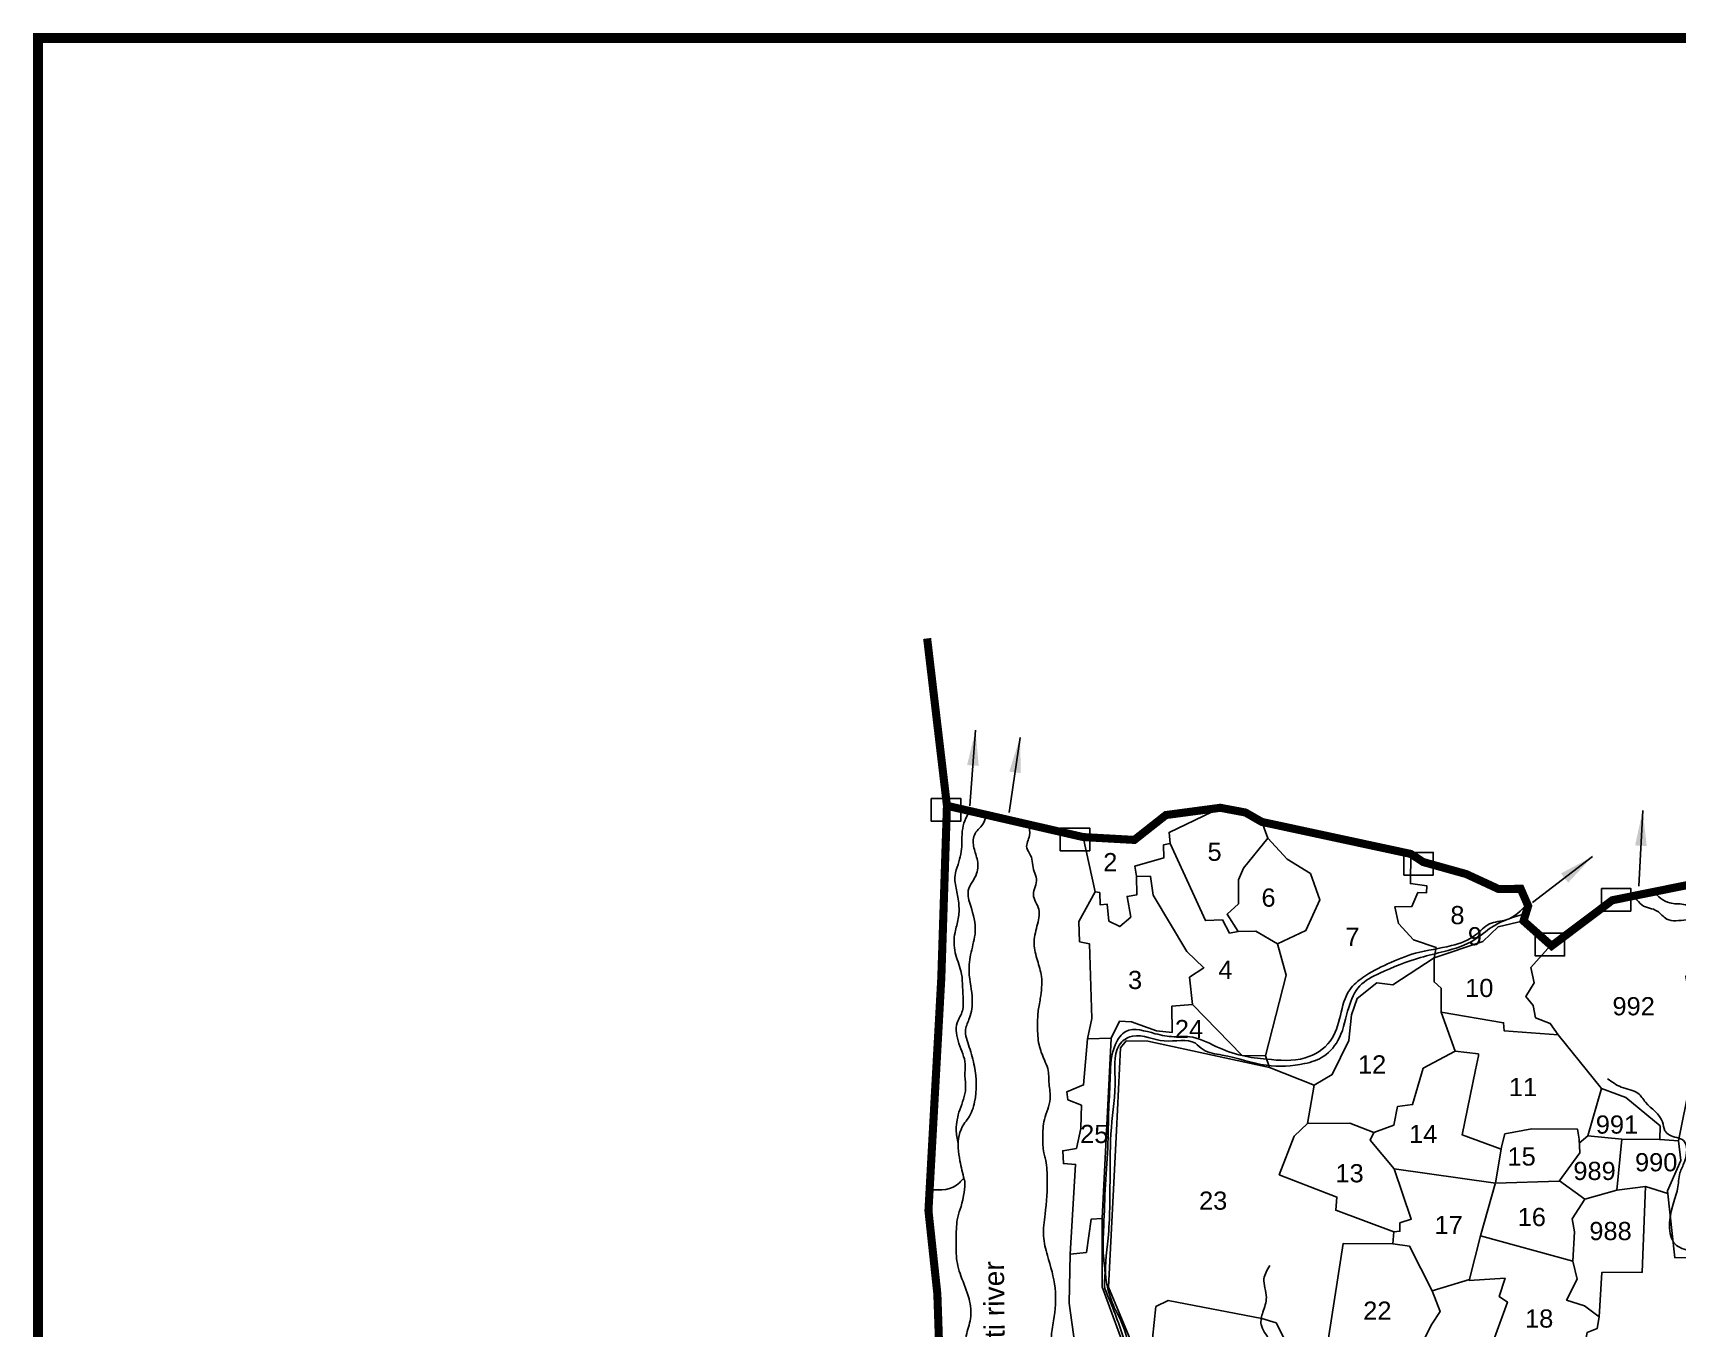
# Model space of a CAD drawing. Header units: feet. Extents: x 800131 to 806575, y 1568145 to 1575656.
# Drawn here: x 800131 to 801759, y 1574374 to 1575656 of the extents above; entities that cross this region are included whole.
import ezdxf
from ezdxf.enums import TextEntityAlignment as Align

# ---------------------------------------------------------------- set-up
doc = ezdxf.new("R2010")
doc.units = ezdxf.units.FT
doc.header["$LTSCALE"] = 15
doc.header["$MEASUREMENT"] = 0
doc.linetypes.add('HIDDEN2', pattern=[0.1875, 0.125, -0.0625])
for name, color, linetype in [('PLOT', 7, 'Continuous'), ('PLOT NO', 7, 'Continuous'), ('TANKS-STREAM', 4, 'Continuous'), ('TEXT', 1, 'Continuous'), ('VILLAGE STONES', 240, 'Continuous')]:
    doc.layers.add(name, color=color, linetype=linetype)
doc.layers.add('VILLAGE BOUNDRY', color=5, linetype='HIDDEN2', lineweight=100)
doc.styles.get("Standard").update_dxf_attribs({"font": 'arial.ttf'})
doc.dimstyles.get("Standard").update_dxf_attribs({"dimtxt": 0.18, "dimasz": 35, "dimexe": 0.18, "dimexo": 0.0625, "dimgap": 0.09, "dimtad": 0, "dimtih": 1, "dimtoh": 1, "dimdec": 4, "dimzin": 0, "dimdsep": 46, "dimtxsty": 'Standard', "dimcen": 0.09, "dimadec": 0, "dimazin": 0, "dimtfac": 1, "dimtdec": 4, "dimtofl": 0, "dimtmove": 0, "dimatfit": 3, "dimfxl": 1, "dimtolj": 1, "dimtzin": 0, "dimarcsym": 0})

msp = doc.modelspace()

# ---------------------------------------------------------------- linework, layer by layer
at = {"layer": 'PLOT', "lineweight": -2}
for points in [[(801198.6, 1574661.4), (801206.8, 1574678.1), (801218.7, 1574677.6), (801243.6, 1574668.7), (801258.9, 1574666.8), (801258.6, 1574692.8), (801279, 1574694.5), (801276.2, 1574721.5), (801290.4, 1574731), (801273.6, 1574747.2), (801240.2, 1574802.8), (801237.6, 1574821.3), (801223.6, 1574821.7), (801222.2, 1574831.6), (801250.8, 1574839.8), (801250.4, 1574852.5), (801257.1, 1574853.9), (801255.9, 1574865), (801306.7, 1574889.3)], [(801371.8, 1574723.5), (801363.4, 1574754.7), (801391.4, 1574767.7), (801405.1, 1574798.1), (801396, 1574824.1), (801373, 1574838.6), (801353.7, 1574859.3), (801347.8, 1574875.3)], [(801171, 1574860.3), (801182.8, 1574806.2), (801166.5, 1574776.9), (801167.3, 1574756.7), (801177.3, 1574754.6), (801179.5, 1574680.9), (801175.3, 1574660.7), (801171.4, 1574615), (801154.8, 1574608.3), (801155.6, 1574600.4), (801169.2, 1574594.9), (801169, 1574584.2), (801168.6, 1574571.8), (801164.3, 1574552.1), (801150.8, 1574549.9), (801151.4, 1574537.1), (801163.4, 1574536.4), (801157.9, 1574447.4), (801157.1, 1574399), (801169.6, 1574308.4)], [(801324.3, 1574766.7), (801315.9, 1574765.3), (801308.7, 1574778.3), (801291.9, 1574777.6), (801257.1, 1574853.9)], [(801353.7, 1574859.3), (801329.7, 1574829.5), (801324.8, 1574818), (801324.8, 1574794.3), (801313.4, 1574783.9), (801324.3, 1574766.7), (801342, 1574767.1), (801363.4, 1574754.7)], [(801520.3, 1574751), (801498, 1574758.6), (801483.1, 1574774.9), (801479.5, 1574791.4), (801496.4, 1574791.5), (801502.3, 1574805.4), (801510.7, 1574805.1), (801511.1, 1574811.9), (801494.9, 1574814.3), (801495.3, 1574843.6)], [(801641.2, 1574664.7), (801684.1, 1574611.5), (801708.2, 1574602.5), (801742.1, 1574574.5), (801741.7, 1574560.9), (801760.2, 1574559.7), (801783.1, 1574672.7), (801774.2, 1574687.4), (801767.3, 1574722.2), (801785, 1574745.1), (801831.7, 1574722), (801894.7, 1574776.3), (801914.7, 1574842.2)], [(801182.8, 1574806.2), (801187.4, 1574805.3), (801187.7, 1574793.3), (801194.7, 1574793.9), (801196.4, 1574777.2), (801207.1, 1574771.7), (801218, 1574781.1), (801214.4, 1574801.5), (801223.9, 1574803), (801223.6, 1574821.7)], [(801518.2, 1574740.9), (801566.4, 1574756.9), (801581.6, 1574771.5), (801606.8, 1574777.3)], [(801351.5, 1574643.7), (801355.2, 1574632.2), (801399.5, 1574614.8), (801417.5, 1574625.3), (801433.9, 1574658.9), (801436.4, 1574684.4), (801442.3, 1574700.6), (801461.5, 1574715.9), (801477.4, 1574714.1), (801518.2, 1574740.9), (801520.3, 1574751)], [(801539, 1574648.4), (801525.2, 1574686.9), (801525.2, 1574710.7), (801518.2, 1574717), (801518.2, 1574740.9)], [(801525.2, 1574686.9), (801587, 1574676.5), (801587.7, 1574668.5), (801641.2, 1574664.7), (801633.3, 1574675.9), (801618.7, 1574681.3), (801616.3, 1574693.6), (801609.2, 1574702.4), (801617.3, 1574716.2), (801613.9, 1574731.1), (801633.7, 1574753.4)], [(801351.5, 1574643.7), (801371.8, 1574723.5)], [(801279, 1574694.5), (801328.4, 1574644), (801351.5, 1574643.7)], [(801189.7, 1574482.8), (801198.6, 1574661.4), (801175.3, 1574660.7)], [(801355.2, 1574632.2), (801234.9, 1574658.2), (801213.6, 1574658.7), (801208, 1574651.8), (801203.8, 1574569.9), (801196, 1574414.8), (801217.6, 1574363.3)], [(801584.6, 1574551.4), (801546.1, 1574565.5), (801559.4, 1574630.1), (801562.2, 1574643.9), (801562.2, 1574645.7), (801539, 1574648.4), (801507.3, 1574631.5), (801497, 1574595.5), (801482.1, 1574593.7), (801478.5, 1574575.3), (801458.7, 1574568)], [(801393, 1574576.9), (801399.5, 1574614.8)], [(801684.1, 1574611.5), (801670.4, 1574564.5), (801662, 1574557.5)], [(801411.1, 1574347.4), (801428.2, 1574458), (801477.4, 1574457.7), (801478.5, 1574469.7), (801421, 1574490.9), (801422.1, 1574504), (801365, 1574526.1), (801379.8, 1574564.3), (801393, 1574576.9), (801434.8, 1574577.2), (801458.7, 1574568), (801455.1, 1574560.3), (801478.9, 1574531.8), (801495.6, 1574482.1), (801484.5, 1574478.5), (801484.5, 1574470.2), (801478.5, 1574469.7)], [(801478.9, 1574531.8), (801578.9, 1574517.7), (801642.2, 1574519.8), (801662.4, 1574547.7), (801661.8, 1574561.3), (801660.3, 1574571.2), (801614.9, 1574571.4), (801588.3, 1574566.6), (801585, 1574553.7), (801578.9, 1574517.7)], [(801670.4, 1574564.5), (801704.2, 1574561.4), (801741.7, 1574560.9)], [(801704.2, 1574561.4), (801699.3, 1574510.7), (801727.5, 1574514.5), (801749.6, 1574507.7)], [(801760.2, 1574559.7), (801762.6, 1574540.2), (801749.3, 1574510.2), (801756.6, 1574444), (801785.7, 1574444.2), (801813, 1574431.1)], [(801578.8, 1574517.1), (801564.1, 1574465.6), (801655.7, 1574440.6)], [(801699.3, 1574510.7), (801667.5, 1574502.1), (801642.5, 1574520.2)], [(801727.5, 1574514.5), (801724.3, 1574429.6), (801684.4, 1574429.4), (801681.6, 1574385.5), (801667.2, 1574396.3), (801649.4, 1574402.1), (801660, 1574422.6), (801655.7, 1574440.6), (801657.3, 1574469.7), (801654.8, 1574482.5), (801667.5, 1574502.1)], [(801210.3, 1574359.4), (801189.7, 1574415.2), (801189.7, 1574482.8), (801178.7, 1574482.1), (801174.2, 1574449.2), (801157.9, 1574447.4)], [(801564.1, 1574465.6), (801553, 1574421.4), (801588.5, 1574423.7), (801582.8, 1574405.5), (801590.9, 1574400.1), (801578, 1574364.6), (801577.3, 1574335.7), (801610.6, 1574327.3), (801614.4, 1574314), (801622.4, 1574328.2), (801649.4, 1574325.6), (801652.8, 1574337.1), (801663.2, 1574337.8), (801669.8, 1574370), (801679.7, 1574374), (801681.6, 1574385.5)], [(801516.4, 1574411.1), (801494.1, 1574455.4), (801477.4, 1574457.7)], [(801601.5, 1574294.4), (801550.2, 1574309.1), (801518.3, 1574318.3), (801480.9, 1574316.5), (801503.9, 1574354.3), (801516.1, 1574378.1), (801524.2, 1574390.8), (801516.4, 1574411.1), (801553.3, 1574422.3)], [(801239.5, 1574364), (801243, 1574395.7), (801254.9, 1574401.6), (801347.9, 1574383.9), (801361.8, 1574379.6), (801369.1, 1574365.3)]]:
    msp.add_lwpolyline(points, dxfattribs=at)
at = {"layer": 'PLOT NO', "color": 5, "linetype": 'Continuous', "lineweight": -2, "const_width": 10}
msp.add_lwpolyline([(806569.8, 1575651.2), (800136.4, 1575651.2), (800136.4, 1568149.6), (806569.8, 1568149.6)], close=True, dxfattribs=at)
at = {"layer": 'TANKS-STREAM', "lineweight": -2}
for points in [[(801058.5, 1574886.2), (801053.8, 1574876.4), (801051.3, 1574866.3), (801050.9, 1574853.6), (801047.1, 1574833.3), (801044.1, 1574822.3), (801045.5, 1574808.1), (801047.9, 1574793.3), (801047.3, 1574779.6), (801044.1, 1574766), (801044.3, 1574745.8), (801049.9, 1574727.8), (801052, 1574702.2), (801051.5, 1574688.4), (801046.3, 1574676.5), (801047.9, 1574656.1), (801054.2, 1574635.5), (801053.9, 1574623.9), (801054.6, 1574611.4), (801048.8, 1574590.3), (801045.3, 1574570.8), (801047.2, 1574557)], [(801053.1, 1574521.5), (801049, 1574539.9), (801047.2, 1574552.7), (801052.8, 1574576.1), (801057.4, 1574582.4), (801063.5, 1574598.2), (801063.3, 1574633.1), (801058.2, 1574652.5), (801054.6, 1574669.9), (801058.4, 1574681.3), (801061.2, 1574699.5), (801058, 1574726.9), (801060, 1574746.3), (801064.1, 1574766.7), (801059.6, 1574792), (801057.2, 1574807.3), (801065.5, 1574824.3), (801065.9, 1574838.8), (801062.5, 1574851.2), (801063.9, 1574863.7), (801072.6, 1574874.6), (801074.5, 1574882.5)], [(801116.7, 1574872.8), (801117.8, 1574861.8), (801115.1, 1574849.7), (801118.9, 1574842.2), (801122.3, 1574826.3), (801124.7, 1574818.9), (801121.7, 1574803.4), (801126.9, 1574788.8), (801125.2, 1574772.1), (801122.4, 1574754.6), (801125.7, 1574738.1), (801129.6, 1574722.2), (801128.5, 1574700.5), (801126.3, 1574687), (801125.8, 1574672.6), (801127.3, 1574654.8), (801132.5, 1574639.8), (801135.8, 1574631.1), (801137.2, 1574616.1), (801138.2, 1574601.1), (801132.6, 1574580.7), (801131, 1574563), (801132.1, 1574547.9), (801133.4, 1574542.7), (801135.4, 1574523.3), (801133.2, 1574487), (801131.7, 1574465.5), (801135.6, 1574446.2), (801143.2, 1574413.9), (801141.6, 1574381.6), (801139.4, 1574364.6), (801148, 1574326.8), (801148.7, 1574304), (801152.7, 1574292.1), (801176.9, 1574271.8), (801186.5, 1574263.7), (801207.9, 1574262.1), (801226.4, 1574249.6), (801236.8, 1574231.1), (801243.7, 1574206.5), (801258.4, 1574176.1), (801270.7, 1574141.1), (801285.7, 1574116.9), (801296.5, 1574095), (801304.3, 1574063.2), (801305.6, 1574048.9), (801304.6, 1574037.6), (801303.4, 1574028.5), (801307.5, 1574018), (801334.5, 1574005.6), (801353.4, 1573988.7), (801371, 1573968.4), (801382.4, 1573960.8), (801388.9, 1573960.7), (801398.6, 1573969.7), (801399.8, 1573998.1), (801395.8, 1574014.8), (801394.2, 1574029.2), (801396.9, 1574044.6), (801396, 1574063.9), (801393.7, 1574078.4), (801388.6, 1574090.6), (801368.3, 1574110), (801343.6, 1574128.2), (801336.8, 1574140.2), (801326.5, 1574167.6), (801307.7, 1574197.4), (801289, 1574217.6), (801277.6, 1574236.3), (801260.6, 1574252.8), (801251, 1574268.4), (801232.9, 1574277.8), (801223.8, 1574282.9), (801219.9, 1574291.9), (801215.5, 1574327.1), (801214.7, 1574352.9), (801212.9, 1574358.9), (801195.4, 1574406), (801192, 1574416.3), (801192.5, 1574426.4), (801191, 1574445.7), (801191.1, 1574470.4), (801192.8, 1574511.1), (801195.3, 1574552.7), (801196.3, 1574591.4), (801197.8, 1574623.8), (801203, 1574655.5), (801213.1, 1574667.8), (801242.3, 1574665.7), (801260.8, 1574662.7), (801276.1, 1574662.7), (801302.3, 1574653.2), (801328.4, 1574644), (801352.5, 1574640.5), (801390.6, 1574641.8), (801415.5, 1574658.4), (801425.5, 1574683.7), (801434.8, 1574709.2), (801447.9, 1574721.4), (801472.2, 1574734.7), (801499.8, 1574745.3), (801535.5, 1574752.9), (801559.4, 1574763.6), (801573.2, 1574774.4), (801589.7, 1574778.4), (801610.6, 1574794)], [(801735.5, 1574806.1), (801742.7, 1574799.5), (801751.5, 1574795.1), (801765.2, 1574793.7), (801781.1, 1574788.4), (801797.5, 1574787.7), (801808.8, 1574787.9), (801821.5, 1574784.6), (801831.6, 1574780.2), (801848.8, 1574776.3), (801859.8, 1574769.5), (801864.3, 1574773.3), (801865.5, 1574782.5), (801868.6, 1574787.3), (801871.1, 1574792.5), (801874, 1574797.7), (801873.5, 1574809.9), (801877.8, 1574822.3), (801879.2, 1574828.6), (801878.1, 1574838.3), (801879.6, 1574847.3), (801883.9, 1574858.4), (801892.6, 1574873.8)], [(802938.7, 1573906.8), (802935.2, 1573912.2), (802929.3, 1573919.3), (802906.4, 1573929), (802887.8, 1573935.1), (802871.9, 1573942.1), (802856.2, 1573950.5), (802842.4, 1573956), (802827.7, 1573958.8), (802808.4, 1573968.7), (802794.3, 1573977.4), (802776.4, 1573987.7), (802767.4, 1573996.9), (802756.9, 1574008.2), (802736.4, 1574021.8), (802722.9, 1574037.1), (802699.2, 1574053.5), (802685.8, 1574063.6), (802657.4, 1574070.7), (802630.9, 1574072.7), (802619.3, 1574080.2), (802610.3, 1574095.1), (802590.2, 1574108.2), (802586.3, 1574123.8), (802580.5, 1574146.9), (802579.2, 1574177.5), (802563.4, 1574201.3), (802555.3, 1574218.7), (802534.2, 1574238.2), (802525.5, 1574265.7), (802513.1, 1574326.5), (802510, 1574353.1), (802491.8, 1574379.4), (802432.5, 1574390.9), (802375.7, 1574394.4), (802354.2, 1574402.4), (802336.3, 1574406.2), (802328.3, 1574416.6), (802319.2, 1574424), (802303.6, 1574431.3), (802294.7, 1574457.3), (802287.2, 1574471.4), (802288.2, 1574503.6), (802288.7, 1574516.2), (802290.3, 1574529.2), (802286.2, 1574538.5), (802274.2, 1574541.5), (802246.6, 1574537.6), (802224.1, 1574535.9), (802204.2, 1574535.7), (802192.2, 1574532.5), (802175.8, 1574535.2), (802162, 1574535.6), (802150.7, 1574537.3), (802122.2, 1574548.3), (802112.2, 1574560.2), (802102.9, 1574569.8), (802085.8, 1574577.6), (802074.2, 1574592.6), (802064, 1574603.5), (802051.6, 1574609.5), (802038.1, 1574612.3), (802017.3, 1574635.2), (802001.7, 1574651.3), (801995.3, 1574662.8), (801994.4, 1574669.8), (801977.6, 1574681.4), (801965.3, 1574685), (801954.8, 1574694.7), (801945.6, 1574704.5), (801932, 1574714), (801919.6, 1574728.1), (801909.2, 1574733.8), (801890.1, 1574736.5), (801879.1, 1574741.3), (801864.5, 1574743.2), (801852, 1574754.2), (801841.7, 1574761.2), (801824.8, 1574764.7), (801809.6, 1574771.2), (801789.1, 1574770.7), (801776.9, 1574777.2), (801768, 1574778.3), (801748.5, 1574779.2), (801739, 1574787.1), (801724, 1574793.1), (801717, 1574800), (801714.3, 1574801.8)], [(801609.1, 1574784.7), (801575.4, 1574771.2), (801558.5, 1574758.8), (801528.1, 1574747.1), (801504.9, 1574741.1), (801464.5, 1574725.5), (801444.7, 1574713), (801433.8, 1574691.7), (801424.5, 1574661.8), (801409.1, 1574643.4), (801390.1, 1574636.1), (801352.3, 1574634.4), (801308.4, 1574644.6), (801289.6, 1574650), (801282, 1574656.2), (801251.2, 1574658.5), (801220, 1574663.3), (801209.2, 1574657.7), (801202.5, 1574621.8), (801198.9, 1574572.8), (801197.5, 1574522.6), (801195.6, 1574463.2), (801194.3, 1574417.8), (801202.1, 1574393.6)], [(802429.1, 1573822), (802420.1, 1573834.2), (802408, 1573838.4), (802386, 1573858.5), (802368.9, 1573866.7), (802347.4, 1573885), (802319.6, 1573907.8), (802302.4, 1573920.2), (802283.5, 1573940.8), (802267.9, 1573964.3), (802248.8, 1573997.4), (802227.6, 1574024.7), (802223.9, 1574048.1), (802219.1, 1574062.6), (802220.1, 1574081.4), (802216.5, 1574099.1), (802210, 1574109.5), (802206.9, 1574134.5), (802199, 1574159.2), (802192.1, 1574166), (802178.7, 1574178.8), (802153.6, 1574180.7), (802130.8, 1574185.4), (802110.5, 1574189.2), (802095.4, 1574188.5), (802079.6, 1574194.1), (802058.4, 1574194.5), (802041.1, 1574208.2), (802003.1, 1574242), (801982.4, 1574264.8), (801987.7, 1574272.8), (802002.9, 1574283.3), (802004.9, 1574314.2), (802001.7, 1574329.3), (802001.7, 1574343.5), (801986.7, 1574354.9), (801972.5, 1574365.4), (801963.7, 1574391.5), (801956.5, 1574397.9), (801940.3, 1574406.9), (801926.6, 1574414.1), (801916.6, 1574423.9), (801901.9, 1574432.6), (801886.9, 1574434.3), (801864.6, 1574431.6), (801851.9, 1574433.4), (801837.2, 1574434.9), (801826.4, 1574437.6), (801813.8, 1574439), (801799, 1574444.1), (801789.3, 1574447.6), (801774.3, 1574450.6), (801758.3, 1574456.1), (801754.1, 1574494.8), (801759.3, 1574512.2), (801761.6, 1574527.9), (801766.1, 1574538.9), (801765.1, 1574560), (801751.1, 1574565.5), (801746.8, 1574569.7), (801744.3, 1574578.4), (801727.6, 1574597.9), (801720.1, 1574606.7), (801703.6, 1574612.9), (801689.9, 1574621.2)], [(801088.3, 1574025.6), (801082.1, 1574041.7), (801069.2, 1574054), (801062.5, 1574082.5), (801071.1, 1574114.7), (801080.9, 1574146.2), (801084, 1574190.7), (801075.2, 1574225.8), (801064.9, 1574255.7), (801063.5, 1574273.6), (801067, 1574297.5), (801064.5, 1574311.2), (801060.2, 1574337.1), (801055.1, 1574348.8), (801055.2, 1574366.8), (801059.3, 1574383.6), (801058, 1574403.4), (801049.9, 1574425.9), (801045.4, 1574445.9), (801045.2, 1574462.3), (801046.3, 1574481.6), (801052.6, 1574505.5), (801051.9, 1574521.6), (801048.8, 1574518.5), (801019, 1574511.4)], [(801980.1, 1574259.2), (801969.6, 1574238.4), (801967.2, 1574222.8), (801958.8, 1574196.5), (801956.2, 1574181.7), (801970.4, 1574173.3), (801989, 1574164.8), (802010.5, 1574142.7), (802024.9, 1574134.8), (802034.9, 1574127.7), (802040.7, 1574110.3), (802054.7, 1574101.4), (802072.8, 1574089.8), (802085.1, 1574079.5), (802087, 1574060.6), (802092, 1574046.6), (802101.2, 1574032), (802109.9, 1574002.6), (802125.9, 1573964.4), (802135.5, 1573955.9), (802118.2, 1573952.2), (802106.7, 1573946.9), (802092.1, 1573960.1), (802080.3, 1573976.6), (802035.2, 1573974.4), (802022.8, 1573974.5), (802010.5, 1573974.6), (801991.1, 1573975.8), (801984.6, 1573987), (801971.2, 1573988.1), (801946.8, 1573983.6), (801931.9, 1573986.7), (801910.9, 1574005.2), (801889.3, 1574023.3), (801868.6, 1574032.5), (801848, 1574041.2), (801833.8, 1574041.6), (801816.8, 1574050.2), (801801.4, 1574052.5), (801783.6, 1574060), (801769.4, 1574072.8), (801740.4, 1574074.8), (801719.1, 1574074.7), (801710, 1574074), (801688.9, 1574070.9), (801668.9, 1574070.2), (801652.3, 1574078.8), (801645.8, 1574088), (801643.5, 1574097.7), (801632.7, 1574101.3), (801613.7, 1574107.3), (801590.6, 1574102.4), (801577.6, 1574106.2), (801565.8, 1574126.1), (801550.4, 1574134.3), (801524.1, 1574144.3), (801504.8, 1574152.1), (801488.9, 1574160.3), (801474.3, 1574161.5), (801443.3, 1574179.8), (801431.1, 1574197), (801423.7, 1574225.2), (801423, 1574249.7), (801413.9, 1574268), (801408.3, 1574277.8), (801392.3, 1574296), (801387.2, 1574310.3), (801360.8, 1574327.3), (801359.5, 1574343.7), (801355.3, 1574362.6), (801347.1, 1574377.8), (801348.8, 1574390.1), (801352.3, 1574404.7), (801349.9, 1574423.2), (801355.8, 1574436.2)], [(801202.1, 1574393.6), (801204.9, 1574388.6), (801214.5, 1574362.7), (801217.2, 1574348.1), (801219.9, 1574318.1), (801225.2, 1574288.2), (801235.5, 1574280.9), (801250, 1574276.3), (801265.8, 1574255.9), (801286.1, 1574233.7), (801291.2, 1574223.7), (801310.9, 1574201.6), (801331.8, 1574168.9), (801344.2, 1574139.4), (801353.9, 1574127.1), (801368.2, 1574119.7), (801376, 1574109.6), (801398.6, 1574089.2), (801398.4, 1574069.5), (801403.2, 1574054.7), (801401.8, 1574029.1), (801407.9, 1573989.6), (801405.2, 1573960.1), (801414.1, 1573943.7), (801436.3, 1573925.5), (801441.4, 1573916), (801457.8, 1573906.8), (801477.5, 1573906.6), (801496.9, 1573900.6), (801518.9, 1573896.1), (801541.2, 1573890.7), (801567.1, 1573879.9), (801589.8, 1573877.1), (801602.2, 1573875.2), (801619.8, 1573866.3), (801641.9, 1573865.2), (801665.9, 1573857.7), (801678.3, 1573849.3), (801698.8, 1573841.3), (801724.9, 1573833.6), (801749.2, 1573824.6), (801775.8, 1573813.7), (801804.5, 1573804.5), (801825.9, 1573796.3), (801843.1, 1573784.3), (801855.6, 1573777.3), (801871.7, 1573766.5), (801882.4, 1573754.7), (801894.3, 1573740.5), (801912.7, 1573731.1), (801931.1, 1573713.9), (801942, 1573705), (801957, 1573702.9), (801976.2, 1573693.7), (801994.8, 1573690), (802019.6, 1573679.6), (802044.6, 1573671.6), (802062.7, 1573656.5), (802077, 1573644), (802092.8, 1573633.7), (802103.9, 1573617.2), (802112, 1573596.1), (802116.8, 1573588.9), (802127.3, 1573586.2), (802137.1, 1573560.1), (802161, 1573532.7), (802174.7, 1573497.5), (802191.1, 1573473.9), (802199.8, 1573451.4), (802204.6, 1573441.4), (802225, 1573425.7), (802229.3, 1573414.2), (802239.1, 1573393.5), (802246.4, 1573384.4), (802253.6, 1573380.1), (802258, 1573364.1), (802260.6, 1573347.8), (802265.1, 1573329.8), (802278, 1573305.8), (802286.2, 1573288.3), (802289.7, 1573266.9), (802302.6, 1573246.6), (802311, 1573229.7), (802315.8, 1573211.3), (802321.7, 1573195.1), (802332, 1573181.1), (802342.2, 1573154.4), (802345.2, 1573143.8), (802365.1, 1573117.8), (802370, 1573106.5), (802376.4, 1573085.3), (802396.1, 1573056.8), (802400.5, 1573050.8), (802405.4, 1573035), (802426.4, 1573014), (802437.5, 1572998.3), (802445.1, 1572981.2), (802446, 1572967.1), (802460.1, 1572946.6), (802464, 1572930.4), (802467.3, 1572916), (802477.2, 1572893.8), (802481.6, 1572884.6), (802485.5, 1572856.1), (802494.1, 1572845), (802501.3, 1572844.3), (802509, 1572821.6), (802522, 1572802.2), (802525.5, 1572791.2), (802540.2, 1572775.9), (802549, 1572758.7), (802560.8, 1572741.7), (802573.9, 1572730.6), (802596.4, 1572710.2), (802615.3, 1572706.7), (802627.8, 1572696), (802656.4, 1572689.1), (802681.8, 1572680.5), (802694, 1572671.1), (802738.7, 1572658), (802764.3, 1572648.4), (802799.1, 1572647.9), (802821.7, 1572648.1), (802833.5, 1572663.4), (802838, 1572675.1), (802845.8, 1572684), (802862.1, 1572705.7), (802870.1, 1572717.6), (802881.8, 1572728.3), (802891.3, 1572734.2), (802900.6, 1572744.6), (802915.3, 1572743.7), (802926.5, 1572738.3), (802939.2, 1572737), (802955.5, 1572727.2), (802967.4, 1572717.3), (802977.1, 1572709.5), (802992, 1572711.1), (802999, 1572720.1), (803009.3, 1572733.3), (803019.5, 1572753.4), (803031.4, 1572780.8), (803028.8, 1572807.7), (803030.5, 1572818.7), (803021, 1572857.2), (803016.6, 1572887.9), (803016, 1572914.2), (803012.7, 1572924.1), (803009.4, 1572945.5), (803011.6, 1572957.6), (803021.9, 1572983.3), (803032.1, 1572996.1), (803039.3, 1573006.2), (803048.4, 1573013.7), (803055.8, 1573022.3), (803058.7, 1573034.2), (803062.4, 1573047.1), (803069.3, 1573059.6), (803069.5, 1573079.7), (803068.8, 1573093.6), (803062.2, 1573113), (803052.5, 1573116.3), (803047.4, 1573134), (803043.1, 1573163.5), (803039.3, 1573177.2), (803034, 1573210.7), (803031.1, 1573228.6), (803031.8, 1573249.1), (803026.7, 1573253.4), (803018.4, 1573276.3), (803011.1, 1573313.3), (803006.9, 1573323.5), (803005.8, 1573359.9), (803001.9, 1573372.7), (803001.2, 1573388.3), (802999.9, 1573428.5), (802994.3, 1573457.5), (802989.9, 1573482.6), (802982.3, 1573505.8), (802969.9, 1573528.7), (802960.3, 1573556), (802954.3, 1573574.2), (802948.8, 1573588.6), (802942.5, 1573592.6), (802930.9, 1573594.9), (802918.4, 1573589.6), (802905.3, 1573591.9), (802889.7, 1573602), (802869.5, 1573613.7), (802864.9, 1573619.6), (802852.5, 1573623.6), (802840.2, 1573637.6), (802826.4, 1573660.2), (802823.2, 1573672.3), (802823.1, 1573688.2), (802824, 1573695.3), (802825.8, 1573699.3), (802814.4, 1573704.3), (802806.2, 1573711.6), (802798.9, 1573727.7), (802795.1, 1573752.5), (802793.9, 1573761.3), (802781.6, 1573761.3), (802769.3, 1573773), (802757.3, 1573786.4), (802748.9, 1573790.2), (802740.2, 1573790.9), (802731.3, 1573792.4), (802727.3, 1573791.4), (802717.1, 1573795.8), (802712.1, 1573802.4), (802705.8, 1573814.7), (802695.2, 1573821), (802689.8, 1573836.4), (802683.7, 1573842.9)]]:
    msp.add_spline(points, degree=3, dxfattribs=at)
at = {"layer": 'VILLAGE BOUNDRY', "lineweight": -2, "ltscale": 10, "const_width": 8}
for points in [[(801036.1, 1574891.3), (801016.5, 1575056.9)], [(800991, 1573106.2), (800969.3, 1573196.7), (801001, 1573363.3), (801126.9, 1573454.4), (801155.3, 1573639.4), (801176.5, 1573957.3), (801104.2, 1574012.4), (801029.5, 1574074.4), (801030.1, 1574305.8), (801026.6, 1574408.2), (801017.8, 1574490.5), (801030.5, 1574720.6), (801036.1, 1574891.3)], [(801036.1, 1574891.3), (801171, 1574860.3), (801221.6, 1574857.5), (801252.8, 1574882.1), (801306.7, 1574889.3), (801331.6, 1574884.6), (801347.8, 1574875.3), (801495.3, 1574843.6), (801507.5, 1574835.6), (801550.1, 1574823.7), (801582.1, 1574808.9), (801604, 1574809.1), (801611.4, 1574792.2), (801606.8, 1574777.3), (801634.6, 1574752.6), (801694.7, 1574797.8), (801781.3, 1574815.3)]]:
    msp.add_lwpolyline(points, dxfattribs=at)
at = {"layer": 'VILLAGE STONES', "lineweight": -2}
for points in [[(801020.6, 1574898.5), (801049.7, 1574898.5), (801049.7, 1574876), (801020.6, 1574876)], [(801148.3, 1574869.2), (801177.4, 1574869.2), (801177.4, 1574846.7), (801148.3, 1574846.7)], [(801488.4, 1574845.2), (801517.5, 1574845.2), (801517.5, 1574822.7), (801488.4, 1574822.7)], [(801683.9, 1574809.5), (801713, 1574809.5), (801713, 1574787), (801683.9, 1574787)], [(801618.4, 1574765.2), (801647.5, 1574765.2), (801647.5, 1574742.7), (801618.4, 1574742.7)]]:
    msp.add_lwpolyline(points, close=True, dxfattribs=at)

# ---------------------------------------------------------------- texts
at = {"layer": 'PLOT NO', "lineweight": -2}
for s, p in [('5', (801301, 1574845.8)), ('2', (801197.8, 1574835.5)), ('6', (801354.4, 1574800.4)), ('8', (801541.4, 1574783.1)), ('7', (801437.4, 1574761.5)), ('9', (801558.7, 1574762.2)), ('4', (801311.8, 1574729)), ('3', (801222.3, 1574718.9)), ('10', (801563, 1574711)), ('992', (801715.8, 1574692.9)), ('24', (801275.7, 1574670.3)), ('12', (801456.9, 1574635.3)), ('11', (801606.3, 1574612.9)), ('25', (801181.9, 1574566.5)), ('14', (801507.5, 1574566.5)), ('991', (801699.3, 1574575.8)), ('15', (801604.9, 1574544.2)), ('990', (801738.1, 1574538.5)), ('13', (801434.6, 1574527.6)), ('989', (801677.1, 1574529.9)), ('23', (801299.6, 1574500.5)), ('17', (801532.7, 1574476.4)), ('16', (801615, 1574484.3)), ('988', (801692.9, 1574470.4)), ('22', (801462.1, 1574391.6)), ('18', (801622.3, 1574383.8))]:
    msp.add_text(s, height=18, dxfattribs=at).set_placement(p, align=Align.MIDDLE_CENTER)
at = {"layer": 'TEXT', "color": 7, "lineweight": -2}
msp.add_text('Chitravati river', height=20, rotation=90.5871, dxfattribs=at).set_placement((801094.3, 1574260.5))

# ---------------------------------------------------------------- leaders
at = {"layer": 'VILLAGE BOUNDRY', "linetype": 'Continuous', "lineweight": -2}
for points in [[(801064.4, 1574966.1), (801058.8, 1574891.3)], [(801108.5, 1574959), (801097.8, 1574884.7)], [(801724.8, 1574886.7), (801720.9, 1574811.8)], [(801675.2, 1574841.1), (801615.7, 1574795.4)]]:
    msp.add_leader(points, dimstyle='Standard', override={"dimgap": 0.09, "dimtad": 0}, dxfattribs=at)

doc.saveas('drawing.dxf')
